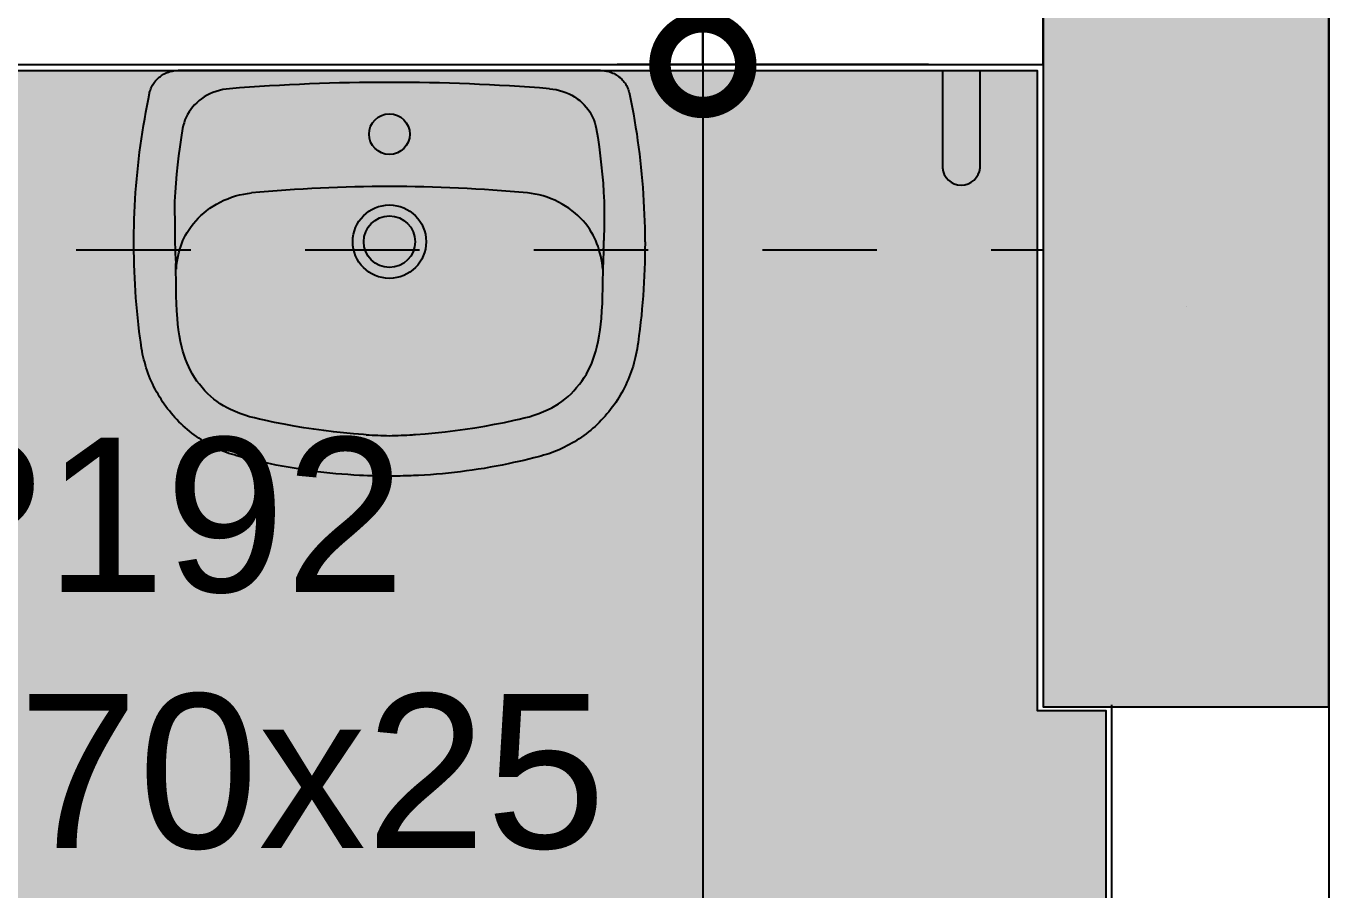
# Model space of a CAD drawing. Header units: metres. Extents: x -133 to 570, y -18 to 184.
# Drawn here: x -28.108 to -26.968, y 5.95 to 6.706 of the extents above; entities that cross this region are included whole.
import ezdxf

# ---------------------------------------------------------------- set-up
doc = ezdxf.new("R2010")
doc.units = ezdxf.units.M
doc.linetypes.add('DASHEDX2', pattern=[1.5, 1, -0.5])
for name, color, linetype in [('1', 232, 'DASHEDX2'), ('12', 232, 'Continuous'), ('242', 3, 'Continuous'), ('3', 2, 'Continuous'), ('9', 232, 'Continuous'), ('ARQ-ALV ACAB', 4, 'Continuous'), ('ARQ-ALV OSSO', 5, 'Continuous'), ('ARQ-DIM EMBASAM', 2, 'Continuous'), ('ARQ-SIM', 1, 'Continuous')]:
    doc.layers.add(name, color=color, linetype=linetype)
doc.layers.add('ARQ-FORRO', color=9, linetype='Continuous', lineweight=5)
doc.styles.add('Adesa', font='ARIALN.TTF')
doc.styles.get("Standard").update_dxf_attribs({"font": 'arial.ttf'})
doc.dimstyles.new('ADESA 1-0075', dxfattribs={"dimtxt": 0.15, "dimasz": 0.15, "dimexe": 0.075, "dimexo": 0.1, "dimgap": 0.1, "dimtad": 1, "dimdec": 1, "dimlfac": 100, "dimzin": 12, "dimtxsty": 'Adesa', "dimblk": 'DOTSMALL', "dimcen": 1, "dimdle": 0.075, "dimclrd": 1, "dimclre": 1, "dimclrt": 256, "dimazin": 3, "dimtm": 1e-09, "dimtfac": 1, "dimtdec": 1, "dimtmove": 1, "dimatfit": 0, "dimldrblk": 'DOTSMALL', "dimfxl": 0.8, "dimtvp": 2, "dimtolj": 1, "dimtzin": 0, "dimarcsym": 0})

# ---------------------------------------------------------------- blocks, each defined once
blk = doc.blocks.new('_DotSmall')
at = {"color": 0, "linetype": 'ByBlock', "const_width": 0.5}
blk.add_lwpolyline([(-0.0625, 0, 1), (0.0625, 0, 1)], format="xyb", close=True, dxfattribs=at)
blk = doc.blocks.new('*D165')
at = {"layer": 'ARQ-DIM EMBASAM', "color": 1, "lineweight": -2, "transparency": 16777216}
for p, q in [((-27.5158, 6.747), (-27.5158, 4.4642)), ((-27.3184, 6.672), (-27.5908, 6.672)), ((-27.4847, 4.5392), (-27.5908, 4.5392))]:
    blk.add_line(p, q, dxfattribs=at)
at = {"layer": 'Defpoints', "color": 0, "transparency": 16777216}
for p in [(-27.2184, 6.672, 0), (-27.5158, 4.5392), (-27.3847, 4.5392, 0)]:
    blk.add_point(p, dxfattribs=at)
at = {"layer": 'ARQ-DIM EMBASAM', "color": 1, "lineweight": -2, "transparency": 16777216, "xscale": 0.15, "yscale": 0.15, "zscale": 0.15}
for p, rotation in [((-27.5158, 6.672), 90), ((-27.5158, 4.5392), 270)]:
    blk.add_blockref('_DotSmall', p, dxfattribs=dict(at, rotation=rotation))
at = {"layer": 'ARQ-DIM EMBASAM', "transparency": 16777216, "insert": (-27.6924, 5.6056), "char_height": 0.15, "attachment_point": 5, "rotation": 90, "style": 'Adesa'}
blk.add_mtext('\\A1;213', dxfattribs=at)
blk = doc.blocks.new('*D166')
at = {"layer": 'ARQ-DIM EMBASAM', "color": 1, "lineweight": -2, "transparency": 16777216}
for p, q in [((-27.8161, 6.8321), (-27.8161, 7.1963)), ((-27.5158, 6.812), (-27.5158, 6.962)), ((-27.5158, 6.742), (-27.8161, 6.8321)), ((-27.5171, 6.812), (-27.5908, 6.812)), ((-27.5158, 6.672), (-27.5158, 6.812)), ((-27.5158, 6.672), (-27.5158, 6.812)), ((-27.5171, 6.672), (-27.5908, 6.672)), ((-27.5158, 6.672), (-27.5158, 6.522))]:
    blk.add_line(p, q, dxfattribs=at)
at = {"layer": 'Defpoints', "color": 0, "transparency": 16777216}
for p in [(-27.5158, 6.812), (-27.4171, 6.812), (-27.4171, 6.672)]:
    blk.add_point(p, dxfattribs=at)
at = {"layer": 'ARQ-DIM EMBASAM', "color": 1, "lineweight": -2, "transparency": 16777216, "xscale": 0.15, "yscale": 0.15, "zscale": 0.15}
for p, rotation in [((-27.5158, 6.812), 270), ((-27.5158, 6.672), 90)]:
    blk.add_blockref('_DotSmall', p, dxfattribs=dict(at, rotation=rotation))
at = {"layer": 'ARQ-DIM EMBASAM', "transparency": 16777216, "insert": (-27.9914, 7.0142), "char_height": 0.15, "attachment_point": 5, "rotation": 90, "style": 'Adesa'}
blk.add_mtext('\\A1;14', dxfattribs=at)
blk = doc.blocks.new('est-lo-05-4s1-r00')
at = {"layer": '3'}
h = blk.add_hatch(color=8, dxfattribs=at)
h.dxf.hatch_style = 1
h.paths.add_polyline_path([(4480.191942, 253.001099), (4480.878336, 333.001099), (4505.879256, 333.001099), (4505.192862, 253.001099)])
h.paths.add_polyline_path([(3749.556138, 1173.75538), (3675.011239, 1208.716021), (3675.029004, 1220.600666), (3681.053169, 1233.445703), (3760.152345, 1196.349162)])
h.paths.add_polyline_path([(4392.652721, -102.368986), (4434.333491, -34.084922), (4455.672261, -47.110163), (4413.991491, -115.394227)])
h.paths.add_polyline_path([(4050.790041, -299.818694), (4048.176829, -274.955647), (4127.738581, -266.59337), (4130.351793, -291.456417)])
h.paths.add_polyline_path([(3675.00299, -300.023234), (3700.00299, -300.023234), (3700.00299, -220.023234), (3675.00299, -220.023234)])
h.paths.add_polyline_path([(3675.00299, 253.001099), (3700.00299, 253.001099), (3700.00299, 333.001099), (3675.00299, 333.001099)])
h.paths.add_polyline_path([(3675.00299, 634.98646), (3700.00299, 634.98646), (3700.00299, 714.98646), (3675.00299, 714.98646)])
h.paths.add_polyline_path([(4508.00299, 805.7767), (4483.00299, 805.7767), (4483.00299, 829.898668), (4461.169437, 840.153681), (4471.79773, 862.781968), (4508.00299, 845.7767)])
h.paths.add_polyline_path([(4136.144955, 992.517183), (4063.734435, 1026.527719), (4074.362727, 1049.156007), (4146.773247, 1015.14547)])
h.paths.add_polyline_path([(498.003039, 395.921113), (498.003039, 923.986062), (353.003016, 923.986062), (353.003016, 942.98646), (517.003016, 942.98646), (517.003016, 395.921113)])
h.paths.add_polyline_path([(2530.003309, 842.98646), (2570.003309, 842.98646), (2570.003309, 942.98646), (2530.003309, 942.98646)])
h.paths.add_polyline_path([(-1638.90411, 2308.417379), (-1639.710789, 2308.080731), (-1626.939173, 2277.47733), (-1605.475816, 2266.181704), (-1591.086746, 2295.422123), (-1602.796368, 2323.486104)])
h.paths.add_polyline_path([(520.003309, 245.003526), (520.003309, -299.999844), (555.003309, -299.999844), (555.003309, -229.999844), (539.003309, -229.999844), (539.003309, 185.003526), (555.003309, 185.003526), (555.003309, 245.003526)])
h.paths.add_polyline_path([(-35, 244.918632), (-35, 184.918632), (-19, 184.918632), (-19, -230), (-35, -230), (-35, -300), (517, -300), (517, 245), (498, 245), (498, -281), (0, -281), (0, -19), (255, -19), (255, 244.918632), (178.506963, 244.918632), (178.506963, 225.918632), (236, 225.918632), (236, 0), (0, 0), (0, 225.918632), (57.5, 225.918632), (57.5, 244.918632)])
h.paths.add_polyline_path([(-34.995574, 942.98646), (-34.995574, 872.98646), (-18.995574, 872.98646), (-18.995574, 455.988714), (-34.995574, 455.988714), (-34.995574, 395.921113), (232.004426, 395.921113), (232.004426, 481.921874), (213.004426, 481.921874), (213.004426, 414.921113), (0.004426, 414.921113), (0.004426, 923.98646), (213.004426, 923.98646), (213.004426, 854.922358), (232.004426, 854.922358), (232.004426, 923.98646), (252.004426, 923.98646), (252.004426, 942.98646)])
h.paths.add_polyline_path([(2337.785418, 1567.555313), (2315.359741, 1578.604703), (2293.260961, 1533.753349), (2315.686638, 1522.703959)])
h.paths.add_polyline_path([(870.291031, 1584.94023), (853.247517, 1593.337766), (826.665145, 1539.555944), (843.70866, 1531.158408)])
h.paths.add_polyline_path([(890.02575, 1575.217005), (872.982236, 1583.614541), (846.399864, 1529.832719), (863.443379, 1521.435183)])
h.paths.add_polyline_path([(1025.867309, 1900.695523), (1008.823795, 1909.093059), (969.045991, 1828.360622), (986.089505, 1819.963086)])
h.paths.add_polyline_path([(1045.605182, 1890.970748), (1028.561668, 1899.368284), (988.783864, 1818.635847), (1005.827379, 1810.238311)])
h.paths.add_polyline_path([(-3325.919868, 1288.067867), (-3293.620189, 1301.548622), (-3303.249301, 1324.619823), (-3335.54898, 1311.139067)])
h.paths.add_polyline_path([(-2327.384158, 1704.758701), (-2295.08448, 1718.239457), (-2304.713592, 1741.310657), (-2337.01327, 1727.829901)])
h.paths.add_polyline_path([(-2830.337783, 1494.85313), (-2793.423878, 1510.25974), (-2803.05301, 1533.330931), (-2839.966914, 1517.924321)])
h.paths.add_polyline_path([(-3380.339856, 153.000156), (-3355.339856, 153.000156), (-3355.339856, 223.000156), (-3380.339856, 223.000156)])
h.paths.add_polyline_path([(-2936.336043, 204.000156), (-2936.336043, 454.000156), (-2955.336043, 454.000156), (-2955.336043, 204.000156)])
h.paths.add_polyline_path([(-2042.45661, 2561.553446), (-2019.343795, 2506.183799), (-2001.810073, 2513.502857), (-2024.922888, 2568.872504)])
h.paths.add_polyline_path([(-2269.846055, 3106.51942), (-2246.73324, 3051.149773), (-2229.199518, 3058.468831), (-2252.312333, 3113.838478)])
h.paths.add_polyline_path([(-1900.243914, 3260.782262), (-1892.924846, 3243.248545), (-1837.555212, 3266.361391), (-1844.87428, 3283.895109)])
h.paths.add_polyline_path([(213.004314, 593.000156), (232.004314, 593.000156), (232.004314, 744.000156), (213.004314, 744.000156)], flags=17)
h.paths.add_polyline_path([(3672.003309, 253.001099), (3672.003309, 388.001099), (3637.003309, 388.001099), (3637.003309, 253.001099)])
h.paths.add_polyline_path([(3637.003309, 942.98646), (3637.003194, 872.98646), (3653.003309, 872.98646), (3653.003309, 599.001099), (3637.003309, 599.001099), (3637.003309, 539.001099), (3672.003309, 539.001099), (3672.003309, 942.98646)])
h.paths.add_polyline_path([(3672.003424, 102.001099), (3637.003309, 102.001099), (3637.003309, 42.001099), (3653.003307, 42.001099), (3653.003307, -229.998901), (3637.003309, -229.998901), (3637.003309, -299.998901), (3672.003424, -299.998901)])
h.paths.add_polyline_path([(3075.003309, -299.999844), (3110.003309, -299.999844), (3110.003309, -199.999844), (3075.003309, -199.999844)])
h.paths.add_polyline_path([(3075.003309, 270.500177), (3110.003309, 270.500177), (3110.003309, 370.500177), (3075.003309, 370.500177)])
h.paths.add_polyline_path([(520.003309, 942.98646), (520.003309, 395.925027), (555.003309, 395.925027), (555.003309, 451.98646), (539.003309, 451.98646), (539.003309, 872.98646), (555.003309, 872.98646), (555.003309, 942.98646)])
h.paths.add_polyline_path([(-2102.995138, 253.000177), (-2102.995138, 388.000177), (-2137.995138, 388.000177), (-2137.995138, 253.000177)])
h.paths.add_polyline_path([(-2137.995138, 101.999935), (-2137.995138, -299.999844), (-2102.995138, -299.999844), (-2102.995138, -229.999844), (-2118.995138, -229.999844), (-2118.995138, 41.999935), (-2102.995138, 41.999935), (-2102.995138, 101.999935)])
h.paths.add_polyline_path([(-2137.995141, 942.988972), (-2137.995141, 538.988972), (-2102.995141, 538.988972), (-2102.995141, 598.988972), (-2118.995141, 598.988972), (-2118.995141, 872.988972), (-2102.995141, 872.988972), (-2102.995141, 942.988972)])
h.paths.add_polyline_path([(3075.003309, 842.98646), (3110.003309, 842.98646), (3110.003309, 942.98646), (3075.003309, 942.98646)])
h.paths.add_polyline_path([(2530.003309, -299.999844), (2570.003309, -299.999844), (2570.003309, -199.999844), (2530.003309, -199.999844)])
h.paths.add_polyline_path([(2530.003309, 145.003526), (2570.003309, 145.003526), (2570.003309, 245.003526), (2530.003309, 245.003526)])
h.paths.add_polyline_path([(2530.003309, 395.98646), (2570.003309, 395.98646), (2570.003309, 495.98646), (2530.003309, 495.98646)])
h.paths.add_polyline_path([(1995.003309, -299.999844), (2030.003309, -299.999844), (2030.003309, -199.999844), (1995.003309, -199.999844)])
h.paths.add_polyline_path([(1995.003309, 145.003526), (2030.003309, 145.003526), (2030.003309, 245.003526), (1995.003309, 245.003526)])
h.paths.add_polyline_path([(1995.003309, 395.98646), (2030.003309, 395.98646), (2030.003309, 495.98646), (1995.003309, 495.98646)])
h.paths.add_polyline_path([(1995.003309, 842.98646), (2030.003309, 842.98646), (2030.003309, 942.98646), (1995.003309, 942.98646)])
h.paths.add_polyline_path([(1460.003309, -299.999844), (1495.003309, -299.999844), (1495.003309, -199.999844), (1460.003309, -199.999844)])
h.paths.add_polyline_path([(1460.003309, 145.003526), (1495.003309, 145.003526), (1495.003309, 245.003526), (1460.003309, 245.003526)])
h.paths.add_polyline_path([(1460.003309, 395.98646), (1495.003309, 395.98646), (1495.003309, 495.98646), (1460.003309, 495.98646)])
h.paths.add_polyline_path([(1460.003309, 842.98646), (1495.003309, 842.98646), (1495.003309, 942.98646), (1460.003309, 942.98646)])
h.paths.add_polyline_path([(925.003309, -299.999844), (960.003309, -299.999844), (960.003309, -199.999844), (925.003309, -199.999844)])
h.paths.add_polyline_path([(925.003309, 145.003526), (960.003309, 145.003526), (960.003309, 245.003526), (925.003309, 245.003526)])
h.paths.add_polyline_path([(925.003309, 395.98646), (960.003309, 395.98646), (960.003309, 495.98646), (925.003309, 495.98646)])
h.paths.add_polyline_path([(925.003309, 842.98646), (960.003309, 842.98646), (960.003309, 942.98646), (925.003309, 942.98646)])
h.paths.add_polyline_path([(-1582.999721, -299.999844), (-1547.999721, -299.999844), (-1547.999721, -199.999844), (-1582.999721, -199.999844)])
h.paths.add_polyline_path([(-500.999721, -299.999844), (-465.999721, -299.999844), (-465.999721, -199.999844), (-500.999721, -199.999844)])
h.paths.add_polyline_path([(-1042.999721, -299.999844), (-1002.999721, -299.999844), (-1002.999721, -199.999844), (-1042.999721, -199.999844)])
h.paths.add_polyline_path([(-500.999721, 145.003526), (-465.999721, 145.003526), (-465.999721, 245.003526), (-500.999721, 245.003526)])
h.paths.add_polyline_path([(-1042.999721, 145.003526), (-1002.999721, 145.003526), (-1002.999721, 245.003526), (-1042.999721, 245.003526)])
h.paths.add_polyline_path([(-500.999721, 395.98646), (-465.999721, 395.98646), (-465.999721, 495.98646), (-500.999721, 495.98646)])
h.paths.add_polyline_path([(-1042.999721, 395.98646), (-1002.999721, 395.98646), (-1002.999721, 495.98646), (-1042.999721, 495.98646)])
h.paths.add_polyline_path([(-1582.999721, 270.500177), (-1547.999721, 270.500177), (-1547.999721, 370.500177), (-1582.999721, 370.500177)])
h.paths.add_polyline_path([(-500.999721, 842.988971), (-465.999721, 842.988971), (-465.999721, 942.988971), (-500.999721, 942.988971)])
h.paths.add_polyline_path([(-1042.999721, 842.988971), (-1002.999721, 842.988971), (-1002.999721, 942.988971), (-1042.999721, 942.988971)])
h.paths.add_polyline_path([(-1582.999721, 842.988971), (-1547.999721, 842.988971), (-1547.999721, 942.988971), (-1582.999721, 942.988971)])
h.paths.add_polyline_path([(2878.491855, 1624.359295), (2870.135095, 1607.29575), (2924.019974, 1580.905983), (2932.376734, 1597.969528)])
h.paths.add_polyline_path([(-3380.339856, 611.000177), (-3355.339856, 611.000177), (-3355.339856, 681.000177), (-3380.339856, 681.000177)])
h.paths.add_polyline_path([(-2696.836043, 611.000177), (-2696.836043, 681.000177), (-2721.836043, 681.000177), (-2721.836043, 611.000177)])
h.paths.add_polyline_path([(-2696.836043, 204.000156), (-2696.836043, 454.000156), (-2715.836043, 454.000156), (-2715.836043, 204.000156)])
h.paths.add_polyline_path([(-2731.836043, -299.999844), (-2696.836043, -299.999844), (-2696.836043, -264.999844), (-2731.836043, -264.999844)])
h.paths.add_polyline_path([(-3380.339856, -299.999844), (-3320.339856, -299.999844), (-3320.339856, -280.999844), (-3380.339856, -280.999844)])
h.paths.add_polyline_path([(-1251.700414, 3094.268311), (-1252.507092, 3093.931662), (-1239.735476, 3063.328261), (-1218.272119, 3052.032635), (-1203.883049, 3081.273055), (-1215.592671, 3109.337036)])
h.paths.add_polyline_path([(420.719309, 2826.351805), (412.32167, 2809.308341), (466.143135, 2782.789482), (474.540774, 2799.832946)])
h.paths.add_polyline_path([(-128.567177, 2469.498721), (-139.616566, 2447.073044), (-85.794942, 2420.554509), (-74.745552, 2442.980186)])
h.paths.add_polyline_path([(119.171183, 2972.952079), (110.773545, 2955.908615), (164.59501, 2929.389755), (172.992648, 2946.433219)])
h.paths.add_polyline_path([(576.412492, 2122.1471), (565.363102, 2099.721423), (619.184726, 2073.202887), (630.234116, 2095.628564)])
h.paths.add_polyline_path([(171.937891, 2321.436407), (160.888501, 2299.01073), (214.710126, 2272.492194), (225.759516, 2294.917871)])
h.paths.add_polyline_path([(-1846.18202, 2802.798822), (-1809.267849, 2818.204793), (-1824.67382, 2855.118964), (-1861.587992, 2839.712993)])
h.paths.add_polyline_path([(-1310.499721, 1541.488971), (-1250.499721, 1541.488971), (-1250.499721, 1566.488971), (-1310.499721, 1566.488971)])
h.paths.add_polyline_path([(-1059.612628, 1971.148164), (-1041.951907, 2007.03826), (-1077.842003, 2024.698981), (-1095.502723, 1988.808885)])
h.paths.add_polyline_path([(-524.499721, 1541.488971), (-499.499721, 1541.488971), (-499.499721, 1601.488971), (-524.499721, 1601.488971)])
h.paths.add_polyline_path([(-524.499721, 1881.488971), (-499.499721, 1881.488971), (-499.499721, 1941.488971), (-524.499721, 1941.488971)])
h.paths.add_polyline_path([(251.018664, 1541.488971), (291.018664, 1541.488971), (291.018664, 1581.488971), (251.018664, 1581.488971)])
h.paths.add_polyline_path([(1664.183592, 1619.053462), (1641.757916, 1630.102852), (1619.659136, 1585.251498), (1642.084813, 1574.202108)])
h.paths.add_polyline_path([(251.018664, 1794.282663), (291.018664, 1794.282663), (291.018664, 1824.650067), (251.018664, 1844.333072)])
h.paths.add_polyline_path([(-300.985184, 2071.804142), (-283.400784, 2107.731692), (-319.328334, 2125.316092), (-336.912734, 2089.388541)])
h.paths.add_polyline_path([(-875.89343, 2343.920112), (-853.89385, 2388.820186), (-889.8214, 2406.404586), (-911.82098, 2361.504512)])
h.paths.add_polyline_path([(3624.072778, 1260.343803), (3616.005182, 1243.141655), (3670.327755, 1217.665036), (3678.395351, 1234.867184)])
h.paths.add_polyline_path([(3281.21396, 1427.01517), (3272.816321, 1409.971706), (3326.637786, 1383.452847), (3335.035425, 1400.496311)])
h.paths.add_polyline_path([(2443.032129, 1837.730498), (2434.675071, 1820.667098), (2488.55949, 1794.276391), (2496.916547, 1811.33979)])
h.paths.add_polyline_path([(1848.439737, 2128.830222), (1840.082977, 2111.766677), (1893.967856, 2085.37691), (1902.324616, 2102.440455)])
h.paths.add_polyline_path([(1278.969231, 2407.565141), (1270.571592, 2390.521677), (1324.393057, 2364.002818), (1332.790696, 2381.046282)])
h.paths.add_polyline_path([(1222.390526, 2435.274861), (1213.992887, 2418.231397), (1267.814352, 2391.712538), (1276.211991, 2408.756002)])
h.paths.add_polyline_path([(826.212318, 2629.054888), (817.862707, 2611.987844), (871.758635, 2585.620651), (880.108247, 2602.687695)])
h.paths.add_polyline_path([(-548.331574, 2676.321486), (-559.380964, 2653.895809), (-379.975549, 2565.50069), (-368.926159, 2587.926367)])
h.paths.add_polyline_path([(-300.838681, 3179.255192), (-309.236218, 3162.211678), (-129.830803, 3073.816559), (-121.433267, 3090.860073)])
h.paths.add_polyline_path([(-1026.544799, 3536.825065), (-1034.942438, 3519.781601), (-981.120973, 3493.262742), (-972.723334, 3510.306206)])
h.paths.add_polyline_path([(-1415.729753, 3462.94789), (-1408.410685, 3445.414172), (-1353.041051, 3468.527018), (-1360.360119, 3486.060736)])
h.paths.add_polyline_path([(-1824.790765, 1941.513397), (-1815.163965, 1918.441233), (-1762.559432, 1940.390336), (-1796.445767, 2021.604352), (-1813.980611, 2014.287984), (-1789.721076, 1956.146132), (-1824.790786, 1941.513388)])
at = {"layer": '1'}
for points in [[(-2846.367066, 651.000177), (-2721.836043, 651.000177)], [(-2715.836043, 611.197679), (-2715.836043, 453.927745)]]:
    blk.add_lwpolyline(points, dxfattribs=at)
at = {"layer": '242', "linetype": 'Continuous'}
blk.add_line((-2709.336043, 646.000177), (-2709.336043, 646.000177), dxfattribs=at)
at = {"layer": '3', "linetype": 'Continuous'}
blk.add_lwpolyline([(-2696.836043, 611.000177), (-2696.836043, 681.000177), (-2721.836043, 681.000177), (-2721.836043, 611.000177), (-2696.836043, 611.000177)], dxfattribs=at)
at = {"layer": '12', "linetype": 'Continuous'}
blk.add_text('70x25', height=13.5, dxfattribs=at).set_placement((-2811.437986, 598.650549))
at = {"layer": '9', "linetype": 'Continuous'}
blk.add_text('P192', height=13.5, dxfattribs=at).set_placement((-2821.66213, 621.073805))

msp = doc.modelspace()

# ---------------------------------------------------------------- hatches: boundary and pattern name
at = {"layer": 'ARQ-FORRO'}
h = msp.add_hatch(color=256, dxfattribs=at)
h.dxf.hatch_style = 1
h.paths.add_polyline_path([(-29.3584, 4.5442), (-27.1634, 4.5443), (-27.1634, 6.107), (-27.2236, 6.107), (-27.2234, 6.667), (-29.3584, 6.667)])

# ---------------------------------------------------------------- linework, layer by layer
at = {"ltscale": 0.005}
for p, q in [((-27.9746, 6.6669, 0), (-27.9747, 6.6669, 0)), ((-27.6052, 6.6669, 0), (-27.9746, 6.6669, 0)), ((-27.9746, 6.6669, 0), (-27.888, 6.6669, 0)), ((-27.888, 6.6669, 0), (-27.7899, 6.6669, 0)), ((-27.6918, 6.6669, 0), (-27.7899, 6.6669, 0)), ((-27.6052, 6.6669, 0), (-27.6918, 6.6669, 0)), ((-27.6052, 6.6669, 0), (-27.6051, 6.6669, 0)), ((-27.9768, 6.4979, 0), (-27.9765, 6.493, 0)), ((-27.9764, 6.4759, 0), (-27.9768, 6.4979, 0)), ((-27.6034, 6.4759, 0), (-27.6031, 6.4979, 0)), ((-27.6033, 6.4939, 0), (-27.6033, 6.493, 0)), ((-27.8102, 6.3482, 0), (-27.8126, 6.3484, 0)), ((-27.8126, 6.3124, 0), (-27.8126, 6.3125, 0)), ((-27.7672, 6.3124, 0), (-27.7672, 6.3125, 0))]:
    msp.add_line(p, q, dxfattribs=at)
for points in [[(-27.9997, 6.6469, 0), (-27.9996, 6.6475, 0), (-27.9993, 6.6486, 0), (-27.9989, 6.6497, 0), (-27.9986, 6.6508, 0), (-27.9981, 6.6518, 0), (-27.9976, 6.6529, 0), (-27.9971, 6.6539, 0), (-27.9965, 6.6549, 0), (-27.9959, 6.6558, 0), (-27.9952, 6.6568, 0), (-27.9945, 6.6577, 0), (-27.9937, 6.6586, 0), (-27.9929, 6.6594, 0), (-27.9921, 6.6602, 0), (-27.9912, 6.661, 0), (-27.9902, 6.6617, 0), (-27.9893, 6.6624, 0), (-27.9883, 6.6631, 0), (-27.9873, 6.6637, 0), (-27.9862, 6.6642, 0), (-27.9852, 6.6647, 0), (-27.9841, 6.6651, 0), (-27.983, 6.6655, 0), (-27.9819, 6.6659, 0), (-27.9807, 6.6662, 0), (-27.9796, 6.6664, 0), (-27.9784, 6.6666, 0), (-27.9772, 6.6668, 0), (-27.976, 6.6669, 0), (-27.9748, 6.6669, 0), (-27.9747, 6.6669, 0)], [(-27.6051, 6.6669, 0), (-27.6049, 6.6669, 0), (-27.6037, 6.6669, 0), (-27.6025, 6.6668, 0), (-27.6014, 6.6666, 0), (-27.6002, 6.6664, 0), (-27.599, 6.6662, 0), (-27.5978, 6.6659, 0), (-27.5967, 6.6655, 0), (-27.5956, 6.6651, 0), (-27.5945, 6.6646, 0), (-27.5934, 6.6641, 0), (-27.5924, 6.6636, 0), (-27.5914, 6.663, 0), (-27.5904, 6.6623, 0), (-27.5895, 6.6617, 0), (-27.5885, 6.6609, 0), (-27.5877, 6.6601, 0), (-27.5868, 6.6593, 0), (-27.586, 6.6585, 0), (-27.5852, 6.6576, 0), (-27.5845, 6.6567, 0), (-27.5838, 6.6557, 0), (-27.5832, 6.6547, 0), (-27.5826, 6.6537, 0), (-27.5821, 6.6527, 0), (-27.5816, 6.6517, 0), (-27.5812, 6.6506, 0), (-27.5808, 6.6495, 0), (-27.5805, 6.6484, 0), (-27.5802, 6.6473, 0), (-27.5801, 6.6469, 0)], [(-28.0134, 6.517, 0), (-28.0133, 6.5196, 0), (-28.0133, 6.5253, 0), (-28.0132, 6.5308, 0), (-28.013, 6.5366, 0), (-28.0128, 6.5425, 0), (-28.0125, 6.5484, 0), (-28.0121, 6.5543, 0), (-28.0118, 6.5602, 0), (-28.0113, 6.5661, 0), (-28.0108, 6.572, 0), (-28.0103, 6.5778, 0), (-28.0097, 6.5837, 0), (-28.009, 6.5896, 0), (-28.0083, 6.5954, 0), (-28.0075, 6.6013, 0), (-28.0067, 6.6071, 0), (-28.0059, 6.6129, 0), (-28.0049, 6.6188, 0), (-28.0039, 6.6246, 0), (-28.0029, 6.6304, 0), (-28.0018, 6.6362, 0), (-28.0007, 6.6421, 0), (-27.9997, 6.6469, 0)], [(-27.9298, 6.6509, 0), (-27.9327, 6.6506, 0), (-27.9356, 6.6501, 0), (-27.9385, 6.6495, 0), (-27.9414, 6.6486, 0), (-27.9442, 6.6476, 0), (-27.947, 6.6464, 0), (-27.9494, 6.6452, 0), (-27.9518, 6.6437, 0), (-27.9541, 6.6422, 0), (-27.9563, 6.6405, 0), (-27.9584, 6.6387, 0), (-27.9603, 6.6368, 0), (-27.962, 6.6349, 0), (-27.9636, 6.6328, 0), (-27.9651, 6.6306, 0), (-27.9665, 6.6284, 0), (-27.9676, 6.626, 0), (-27.9687, 6.6236, 0), (-27.9695, 6.6211, 0), (-27.9702, 6.6186, 0), (-27.9708, 6.616, 0)], [(-27.65, 6.6509, 0), (-27.6471, 6.6506, 0), (-27.6442, 6.6501, 0), (-27.6413, 6.6495, 0), (-27.6384, 6.6486, 0), (-27.6356, 6.6476, 0), (-27.6328, 6.6464, 0), (-27.6304, 6.6452, 0), (-27.628, 6.6437, 0), (-27.6257, 6.6422, 0), (-27.6235, 6.6405, 0), (-27.6214, 6.6387, 0), (-27.6195, 6.6368, 0), (-27.6178, 6.6349, 0), (-27.6162, 6.6328, 0), (-27.6147, 6.6306, 0), (-27.6134, 6.6284, 0), (-27.6122, 6.626, 0), (-27.6111, 6.6236, 0), (-27.6103, 6.6211, 0), (-27.6096, 6.6186, 0), (-27.609, 6.616, 0)], [(-27.5801, 6.6469, 0), (-27.58, 6.6464, 0), (-27.5788, 6.6406, 0), (-27.5777, 6.6348, 0), (-27.5766, 6.6289, 0), (-27.5756, 6.6231, 0), (-27.5746, 6.6173, 0), (-27.5737, 6.6114, 0), (-27.5729, 6.6056, 0), (-27.5721, 6.5997, 0), (-27.5713, 6.5939, 0), (-27.5706, 6.588, 0), (-27.57, 6.5822, 0), (-27.5694, 6.5763, 0), (-27.5689, 6.5704, 0), (-27.5684, 6.5645, 0), (-27.5679, 6.5586, 0), (-27.5676, 6.5527, 0), (-27.5673, 6.5468, 0), (-27.567, 6.5409, 0), (-27.5668, 6.535, 0), (-27.5666, 6.5291, 0), (-27.5665, 6.5232, 0), (-27.5665, 6.5174, 0), (-27.5665, 6.517, 0)], [(-27.9708, 6.616, 0), (-27.972, 6.6081, 0), (-27.9732, 6.6002, 0), (-27.9743, 6.5923, 0), (-27.9752, 6.5843, 0), (-27.976, 6.5763, 0), (-27.9767, 6.5683, 0), (-27.9772, 6.5603, 0), (-27.9777, 6.5523, 0)], [(-27.609, 6.616, 0), (-27.6078, 6.6081, 0), (-27.6066, 6.6002, 0), (-27.6056, 6.5923, 0), (-27.6046, 6.5843, 0), (-27.6038, 6.5763, 0), (-27.6031, 6.5683, 0), (-27.6026, 6.5603, 0), (-27.6021, 6.5523, 0)], [(-27.9777, 6.5523, 0), (-27.9777, 6.5479, 0), (-27.9776, 6.5319, 0), (-27.9775, 6.5181, 0)], [(-27.9731, 6.5105, 0), (-27.9724, 6.513, 0), (-27.9715, 6.5155, 0), (-27.9705, 6.518, 0), (-27.9693, 6.5204, 0), (-27.9681, 6.5228, 0), (-27.9668, 6.5252, 0), (-27.9651, 6.5278, 0), (-27.9633, 6.5304, 0), (-27.9613, 6.5329, 0), (-27.9593, 6.5353, 0), (-27.9571, 6.5377, 0), (-27.9547, 6.54, 0), (-27.9523, 6.5421, 0), (-27.9498, 6.5442, 0), (-27.9469, 6.5463, 0), (-27.944, 6.5482, 0), (-27.941, 6.55, 0), (-27.9378, 6.5517, 0), (-27.9346, 6.5533, 0), (-27.9313, 6.5547, 0), (-27.9279, 6.556, 0), (-27.9244, 6.5571, 0), (-27.9209, 6.558, 0), (-27.9173, 6.5588, 0), (-27.914, 6.5593, 0), (-27.9106, 6.5597, 0), (-27.9106, 6.5597, 0)], [(-27.6067, 6.5105, 0), (-27.6075, 6.513, 0), (-27.6084, 6.5155, 0), (-27.6094, 6.518, 0), (-27.6105, 6.5204, 0), (-27.6117, 6.5228, 0), (-27.6131, 6.5252, 0), (-27.6147, 6.5278, 0), (-27.6165, 6.5304, 0), (-27.6185, 6.5329, 0), (-27.6205, 6.5353, 0), (-27.6227, 6.5377, 0), (-27.6251, 6.54, 0), (-27.6275, 6.5421, 0), (-27.63, 6.5442, 0), (-27.6329, 6.5463, 0), (-27.6358, 6.5482, 0), (-27.6388, 6.55, 0), (-27.642, 6.5517, 0), (-27.6452, 6.5533, 0), (-27.6485, 6.5547, 0), (-27.6519, 6.556, 0), (-27.6554, 6.5571, 0), (-27.6589, 6.558, 0), (-27.6625, 6.5588, 0), (-27.6658, 6.5593, 0), (-27.6692, 6.5597, 0), (-27.6692, 6.5597, 0)], [(-27.6021, 6.5523, 0), (-27.6021, 6.5479, 0), (-27.6022, 6.5319, 0), (-27.6023, 6.5181, 0)], [(-27.8126, 6.3124, 0), (-27.8162, 6.3126, 0), (-27.8211, 6.3129, 0), (-27.8263, 6.3133, 0), (-27.8316, 6.3137, 0), (-27.8368, 6.3141, 0), (-27.842, 6.3146, 0), (-27.8473, 6.3152, 0), (-27.8524, 6.3158, 0), (-27.8576, 6.3165, 0), (-27.8628, 6.3173, 0), (-27.868, 6.318, 0), (-27.8732, 6.3189, 0), (-27.8784, 6.3198, 0), (-27.8836, 6.3207, 0), (-27.8888, 6.3217, 0), (-27.8939, 6.3228, 0), (-27.8991, 6.3239, 0), (-27.9036, 6.3249, 0), (-27.9078, 6.3259, 0), (-27.9123, 6.327, 0), (-27.918, 6.3284, 0), (-27.9212, 6.3292, 0), (-27.9234, 6.3298, 0), (-27.9256, 6.3305, 0), (-27.9279, 6.3312, 0), (-27.9302, 6.3319, 0), (-27.9324, 6.3327, 0), (-27.9347, 6.3336, 0), (-27.9369, 6.3345, 0), (-27.9392, 6.3355, 0), (-27.9414, 6.3366, 0), (-27.9437, 6.3376, 0), (-27.9459, 6.3388, 0), (-27.9481, 6.34, 0), (-27.9503, 6.3412, 0), (-27.9524, 6.3425, 0), (-27.9545, 6.3439, 0), (-27.9566, 6.3452, 0), (-27.9587, 6.3467, 0), (-27.9607, 6.3481, 0), (-27.9627, 6.3496, 0), (-27.9646, 6.3512, 0), (-27.9665, 6.3528, 0), (-27.9684, 6.3544, 0), (-27.9703, 6.3561, 0), (-27.9721, 6.3578, 0), (-27.9739, 6.3596, 0), (-27.9757, 6.3614, 0), (-27.9774, 6.3632, 0), (-27.979, 6.3651, 0), (-27.9807, 6.367, 0), (-27.9823, 6.369, 0), (-27.9838, 6.371, 0), (-27.9853, 6.373, 0), (-27.9868, 6.375, 0), (-27.9882, 6.3771, 0), (-27.9896, 6.3792, 0), (-27.9909, 6.3814, 0), (-27.9922, 6.3836, 0), (-27.9935, 6.3858, 0), (-27.9947, 6.388, 0), (-27.9958, 6.3902, 0), (-27.9969, 6.3925, 0), (-27.998, 6.3948, 0), (-27.999, 6.3971, 0), (-27.9999, 6.3995, 0), (-28.0008, 6.4019, 0), (-28.0017, 6.4043, 0), (-28.0025, 6.4067, 0), (-28.0032, 6.4091, 0), (-28.0039, 6.4116, 0), (-28.0046, 6.414, 0), (-28.0052, 6.4164, 0), (-28.0057, 6.4188, 0), (-28.0062, 6.4213, 0), (-28.0066, 6.4238, 0), (-28.007, 6.4265, 0), (-28.0074, 6.4292, 0), (-28.0079, 6.4327, 0), (-28.0086, 6.4386, 0), (-28.0093, 6.4445, 0), (-28.01, 6.4504, 0), (-28.0105, 6.4562, 0), (-28.0111, 6.4621, 0), (-28.0115, 6.4679, 0), (-28.012, 6.4737, 0), (-28.0123, 6.4795, 0), (-28.0126, 6.4853, 0), (-28.0129, 6.4911, 0), (-28.0131, 6.497, 0), (-28.0132, 6.5028, 0), (-28.0133, 6.5087, 0), (-28.0134, 6.5145, 0), (-28.0134, 6.517, 0)], [(-27.5664, 6.517, 0), (-27.5664, 6.5164, 0), (-27.5665, 6.5104, 0), (-27.5666, 6.5048, 0), (-27.5667, 6.4989, 0), (-27.5669, 6.493, 0), (-27.5671, 6.4872, 0), (-27.5674, 6.4814, 0), (-27.5677, 6.4756, 0), (-27.5681, 6.4698, 0), (-27.5686, 6.464, 0), (-27.5691, 6.4582, 0), (-27.5696, 6.4524, 0), (-27.5703, 6.4466, 0), (-27.5709, 6.4407, 0), (-27.5717, 6.4348, 0), (-27.5724, 6.429, 0), (-27.5729, 6.426, 0), (-27.5733, 6.4234, 0), (-27.5738, 6.4207, 0), (-27.5743, 6.4181, 0), (-27.5749, 6.4156, 0), (-27.5755, 6.4132, 0), (-27.5761, 6.4108, 0), (-27.5768, 6.4083, 0), (-27.5776, 6.4059, 0), (-27.5784, 6.4035, 0), (-27.5793, 6.4011, 0), (-27.5802, 6.3988, 0), (-27.5812, 6.3964, 0), (-27.5822, 6.3941, 0), (-27.5832, 6.3918, 0), (-27.5844, 6.3895, 0), (-27.5855, 6.3873, 0), (-27.5867, 6.3851, 0), (-27.588, 6.3829, 0), (-27.5893, 6.3807, 0), (-27.5906, 6.3786, 0), (-27.592, 6.3764, 0), (-27.5935, 6.3744, 0), (-27.595, 6.3723, 0), (-27.5965, 6.3703, 0), (-27.5981, 6.3683, 0), (-27.5997, 6.3664, 0), (-27.6013, 6.3645, 0), (-27.603, 6.3626, 0), (-27.6047, 6.3608, 0), (-27.6065, 6.359, 0), (-27.6083, 6.3572, 0), (-27.6101, 6.3555, 0), (-27.612, 6.3539, 0), (-27.6139, 6.3522, 0), (-27.6159, 6.3506, 0), (-27.6178, 6.3491, 0), (-27.6198, 6.3476, 0), (-27.6219, 6.3461, 0), (-27.6239, 6.3447, 0), (-27.626, 6.3434, 0), (-27.6282, 6.3421, 0), (-27.6303, 6.3408, 0), (-27.6325, 6.3396, 0), (-27.6347, 6.3384, 0), (-27.6369, 6.3373, 0), (-27.6392, 6.3362, 0), (-27.6415, 6.3351, 0), (-27.6437, 6.3342, 0), (-27.646, 6.3333, 0), (-27.6483, 6.3324, 0), (-27.6506, 6.3316, 0), (-27.6529, 6.3309, 0), (-27.6552, 6.3302, 0), (-27.6575, 6.3295, 0), (-27.6598, 6.3289, 0), (-27.6636, 6.328, 0), (-27.6681, 6.3269, 0), (-27.6725, 6.3258, 0), (-27.6768, 6.3248, 0), (-27.6813, 6.3238, 0), (-27.6862, 6.3227, 0), (-27.6914, 6.3217, 0), (-27.6966, 6.3207, 0), (-27.7018, 6.3197, 0), (-27.707, 6.3188, 0), (-27.7122, 6.318, 0), (-27.7174, 6.3172, 0), (-27.7226, 6.3165, 0), (-27.7278, 6.3158, 0), (-27.733, 6.3152, 0), (-27.7382, 6.3146, 0), (-27.7434, 6.3141, 0), (-27.7487, 6.3136, 0), (-27.7539, 6.3132, 0), (-27.7592, 6.3129, 0), (-27.7644, 6.3126, 0), (-27.7672, 6.3124, 0)], [(-27.9773, 6.5107, 0), (-27.9771, 6.5068, 0), (-27.9769, 6.5028, 0), (-27.9768, 6.4979, 0)], [(-27.9765, 6.493, 0), (-27.9765, 6.493, 0), (-27.9762, 6.4958, 0), (-27.9758, 6.4987, 0), (-27.9753, 6.5015, 0), (-27.9747, 6.5044, 0), (-27.974, 6.5074, 0), (-27.9731, 6.5105, 0)], [(-27.6033, 6.493, 0), (-27.6033, 6.493, 0), (-27.6036, 6.4958, 0), (-27.604, 6.4987, 0), (-27.6045, 6.5015, 0), (-27.6051, 6.5044, 0), (-27.6058, 6.5074, 0), (-27.6067, 6.5105, 0)], [(-27.6025, 6.5107, 0), (-27.6027, 6.5068, 0), (-27.6029, 6.5028, 0), (-27.6031, 6.4979, 0)], [(-27.6031, 6.4979, 0), (-27.6031, 6.4977, 0), (-27.6032, 6.4961, 0), (-27.6033, 6.4952, 0), (-27.6033, 6.4944, 0), (-27.6033, 6.4939, 0)], [(-27.8126, 6.3484, 0), (-27.8213, 6.349, 0), (-27.83, 6.3498, 0), (-27.8387, 6.3507, 0), (-27.8473, 6.3518, 0), (-27.856, 6.353, 0), (-27.8646, 6.3543, 0), (-27.8732, 6.3557, 0), (-27.8818, 6.3573, 0), (-27.8905, 6.359, 0), (-27.8991, 6.3608, 0), (-27.9035, 6.3618, 0), (-27.9078, 6.3629, 0), (-27.9121, 6.364, 0), (-27.9163, 6.3653, 0), (-27.9206, 6.3668, 0), (-27.9247, 6.3684, 0), (-27.9288, 6.3702, 0), (-27.9319, 6.3718, 0), (-27.9349, 6.3734, 0), (-27.9378, 6.3753, 0), (-27.9406, 6.3772, 0), (-27.9434, 6.3794, 0), (-27.9461, 6.3817, 0), (-27.9487, 6.3841, 0), (-27.9512, 6.3867, 0), (-27.9537, 6.3894, 0), (-27.956, 6.3923, 0), (-27.9582, 6.3952, 0), (-27.9602, 6.3983, 0), (-27.9621, 6.4013, 0), (-27.9638, 6.4045, 0), (-27.9654, 6.4077, 0), (-27.9668, 6.4109, 0), (-27.9681, 6.4143, 0), (-27.9693, 6.4178, 0), (-27.9704, 6.4213, 0), (-27.9713, 6.4248, 0), (-27.9725, 6.4298, 0), (-27.9734, 6.4348, 0), (-27.9742, 6.4399, 0), (-27.9748, 6.4449, 0), (-27.9753, 6.45, 0), (-27.9757, 6.4565, 0), (-27.9761, 6.4629, 0), (-27.9763, 6.4694, 0), (-27.9764, 6.4759, 0)], [(-27.7672, 6.3484, 0), (-27.7585, 6.349, 0), (-27.7498, 6.3498, 0), (-27.7411, 6.3507, 0), (-27.7325, 6.3518, 0), (-27.7238, 6.353, 0), (-27.7152, 6.3543, 0), (-27.7066, 6.3557, 0), (-27.698, 6.3573, 0), (-27.6893, 6.359, 0), (-27.6807, 6.3608, 0), (-27.6763, 6.3618, 0), (-27.672, 6.3629, 0), (-27.6677, 6.364, 0), (-27.6635, 6.3653, 0), (-27.6593, 6.3668, 0), (-27.6551, 6.3684, 0), (-27.651, 6.3702, 0), (-27.6479, 6.3718, 0), (-27.6449, 6.3734, 0), (-27.642, 6.3753, 0), (-27.6392, 6.3772, 0), (-27.6364, 6.3794, 0), (-27.6337, 6.3817, 0), (-27.6311, 6.3841, 0), (-27.6286, 6.3867, 0), (-27.6262, 6.3894, 0), (-27.6238, 6.3923, 0), (-27.6216, 6.3952, 0), (-27.6196, 6.3983, 0), (-27.6177, 6.4013, 0), (-27.616, 6.4045, 0), (-27.6144, 6.4077, 0), (-27.613, 6.4109, 0), (-27.6117, 6.4143, 0), (-27.6105, 6.4178, 0), (-27.6094, 6.4213, 0), (-27.6085, 6.4248, 0), (-27.6073, 6.4298, 0), (-27.6064, 6.4348, 0), (-27.6056, 6.4399, 0), (-27.605, 6.4449, 0), (-27.6045, 6.45, 0), (-27.6041, 6.4565, 0), (-27.6037, 6.4629, 0), (-27.6035, 6.4694, 0), (-27.6034, 6.4759, 0)], [(-27.7899, 6.3119, 0), (-27.7941, 6.3119, 0), (-27.7981, 6.312, 0), (-27.802, 6.3121, 0), (-27.8057, 6.3122, 0), (-27.8092, 6.3123, 0), (-27.8126, 6.3125, 0)], [(-27.7672, 6.3125, 0), (-27.7689, 6.3124, 0), (-27.7708, 6.3123, 0), (-27.7729, 6.3122, 0), (-27.7753, 6.3122, 0), (-27.7778, 6.3121, 0), (-27.7805, 6.312, 0), (-27.7835, 6.312, 0), (-27.7866, 6.3119, 0), (-27.7899, 6.3119, 0)]]:
    msp.add_polyline3d(points, dxfattribs=at)
for centre, radius in [((-27.7899, 6.6112, 0), 0.0178), ((-27.7899, 6.5171, 0), 0.0321), ((-27.7899, 6.5171, 0), 0.0225)]:
    msp.add_circle(centre, radius, dxfattribs=at)
for centre, radius, start, end in [((-27.7899, 4.8988, 0), 1.7577, 89.9997, 94.5654), ((-27.7899, 4.8988, 0), 1.7577, 85.4346, 90.0003), ((-27.7894, 5.273, 0), 1.2924, 90.021, 95.381), ((-27.7904, 5.273, 0), 1.2924, 84.619, 89.979), ((-27.8317, 6.5193, 0), 0.1458, 180.4677, 183.3955), ((-27.7481, 6.5193, 0), 0.1458, 356.6045, 359.5323), ((-27.7761, 6.8979, 0), 0.5507, 266.4516, 268.5644), ((-27.8035, 6.8923, 0), 0.5451, 271.4299, 273.5643), ((-27.8086, 6.9861, 0), 0.6391, 273.4935, 273.7098)]:
    msp.add_arc(centre, radius, start, end, dxfattribs=at)
at = {"layer": 'ARQ-ALV ACAB', "elevation": 0}
msp.add_lwpolyline([(-29.3584, 5.4892), (-29.3584, 6.667), (-27.2234, 6.667), (-27.2234, 6.107), (-27.1634, 6.107), (-27.1634, 4.5443), (-29.3584, 4.5442), (-29.3584, 4.6192)], dxfattribs=at)
at = {"layer": 'ARQ-ALV OSSO'}
msp.add_line((-26.9684, 6.812), (-26.9684, 2.1492, 0), dxfattribs=at)
at = {"layer": 'ARQ-ALV OSSO', "elevation": 0}
for points in [[(-29.3634, 5.5192), (-29.3634, 6.672), (-27.2184, 6.672), (-27.2184, 6.812)], [(-27.1584, 6.112), (-27.1584, 4.5393), (-29.3634, 4.5392), (-29.3634, 4.5892)]]:
    msp.add_lwpolyline(points, dxfattribs=at)
at = {"layer": 'ARQ-FORRO', "elevation": 0}
msp.add_lwpolyline([(-29.3584, 4.5442), (-27.1634, 4.5443), (-27.1634, 6.107), (-27.2236, 6.107), (-27.2234, 6.667), (-29.3584, 6.667)], close=True, dxfattribs=at)
at = {"layer": 'ARQ-SIM', "elevation": 0}
msp.add_lwpolyline([(-27.3064, 6.6669), (-27.3064, 6.5817, 0.913215), (-27.2734, 6.5817), (-27.2734, 6.6669)], format="xyb", dxfattribs=at)

# ---------------------------------------------------------------- block references
at = {"linetype": 'Continuous', "xscale": 0.01, "yscale": 0.01, "zscale": 0.01}
msp.add_blockref('est-lo-05-4s1-r00', (0, 0), dxfattribs=at)

# ---------------------------------------------------------------- dimensions: what is measured, and where the dimension line sits
at = {"layer": 'ARQ-DIM EMBASAM'}
dim = msp.add_linear_dim(base=(-27.5158, 6.812), p1=(-27.4171, 6.672), p2=(-27.4171, 6.812), angle=90, dimstyle='ADESA 1-0075', dxfattribs=at)
dim.commit()
dim.dimension.update_dxf_attribs({"geometry": '*D166', "text_midpoint": (-27.9914, 6.9321)})
dim = msp.add_linear_dim(base=(-27.5158, 4.5392, 0), p1=(-27.2184, 6.672), p2=(-27.3847, 4.5392), angle=90, dimstyle='ADESA 1-0075', override={"dimdec": 0}, dxfattribs=at)
dim.commit()
dim.dimension.update_dxf_attribs({"geometry": '*D165', "text_midpoint": (-27.6924, 5.6056, 0)})

doc.saveas('drawing.dxf')
